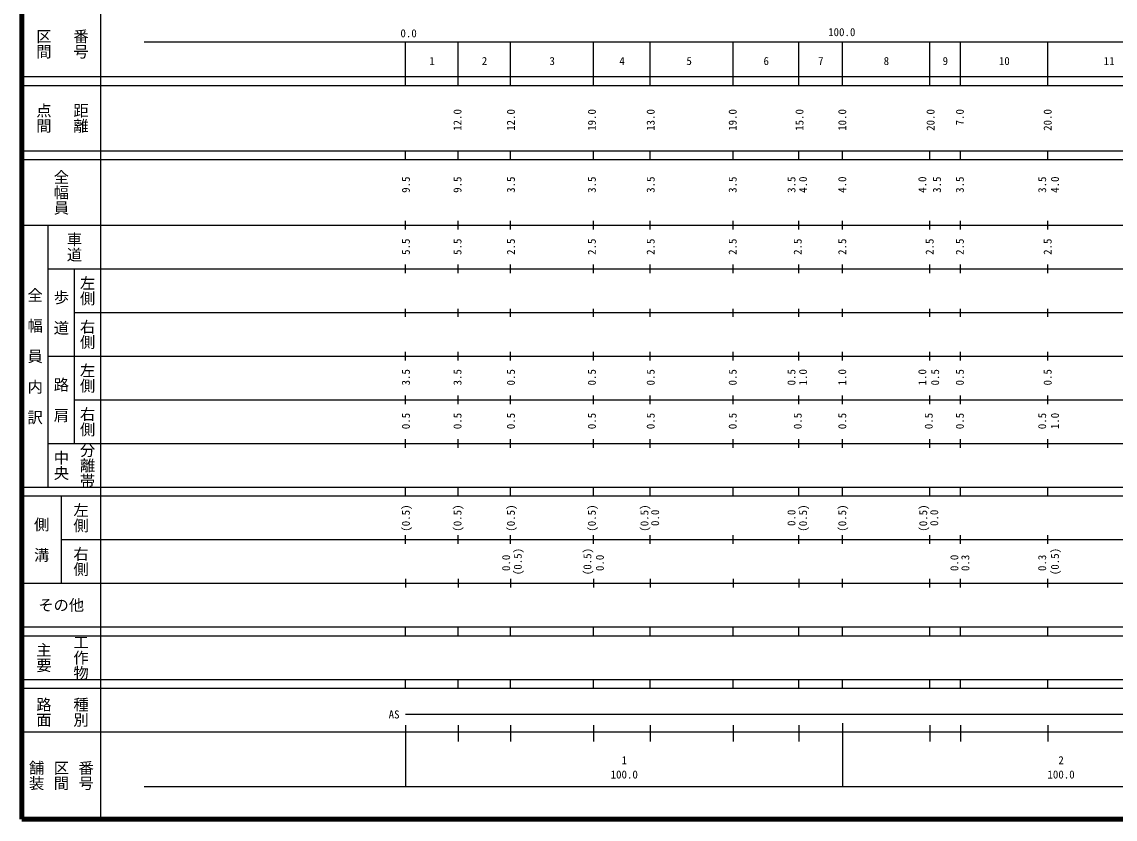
# Model space of a CAD drawing. Units: millimetres on the paper, enlarged 1000 times. Extents: x 40000 to 680000, y 20000 to 380000.
# Drawn here: x 40000 to 290283, y 20000 to 202543 of the extents above; entities that cross this region are included whole.
import ezdxf
from ezdxf.enums import TextEntityAlignment as Align

# ---------------------------------------------------------------- set-up
doc = ezdxf.new("R2010")
doc.units = ezdxf.units.MM
doc.header["$LTSCALE"] = 1000
doc.layers.add('M-TTL', color=2, linetype='Continuous', lineweight=140)
doc.layers.add('M-TTL-BAND', color=7, linetype='Continuous', lineweight=25)
doc.styles.add('@ＭＳ ゴシック', font='')
doc.styles.add('ＭＳ ゴシック', font='')
doc.styles.get('@ＭＳ ゴシック').set_extended_font_data('@MS Gothic')
doc.styles.get('ＭＳ ゴシック').set_extended_font_data('MS Gothic')

msp = doc.modelspace()

# ---------------------------------------------------------------- linework, layer by layer
at = {"layer": 'M-TTL'}
for p, q in [((40000, 380000), (40000, 20000)), ((40000, 20000), (680000, 20000))]:
    msp.add_line(p, q, dxfattribs=at)
at = {"layer": 'M-TTL-BAND'}
for p, q in [((58000, 370000), (58000, 20000)), ((68000, 198000), (579000, 198000)), ((127848, 188000), (127848, 198000)), ((139848, 188000), (139848, 198000)), ((151848, 188000), (151848, 198000)), ((170848, 188000), (170848, 198000)), ((183848, 188000), (183848, 198000)), ((202848, 188000), (202848, 198000)), ((217848, 188000), (217848, 198000)), ((227848, 188000), (227848, 198000)), ((247848, 188000), (247848, 198000)), ((254848, 188000), (254848, 198000)), ((274848, 188000), (274848, 198000)), ((40000, 190000), (579000, 190000)), ((40000, 188000), (579000, 188000)), ((40000, 173000), (579000, 173000)), ((127848, 171000), (127848, 173000)), ((139848, 171000), (139848, 173000)), ((151848, 171000), (151848, 173000)), ((170848, 171000), (170848, 173000)), ((183848, 171000), (183848, 173000)), ((202848, 171000), (202848, 173000)), ((217848, 171000), (217848, 173000)), ((227848, 171000), (227848, 173000)), ((247848, 171000), (247848, 173000)), ((254848, 171000), (254848, 173000)), ((274848, 171000), (274848, 173000)), ((40000, 171000), (579000, 171000)), ((40000, 156000), (579000, 156000)), ((46000, 96000), (46000, 156000)), ((127848, 155000), (127848, 157000)), ((139848, 155000), (139848, 157000)), ((151848, 155000), (151848, 157000)), ((170848, 155000), (170848, 157000)), ((183848, 155000), (183848, 157000)), ((202848, 155000), (202848, 157000)), ((217848, 155000), (217848, 157000)), ((227848, 155000), (227848, 157000)), ((247848, 155000), (247848, 157000)), ((254848, 155000), (254848, 157000)), ((274848, 155000), (274848, 157000)), ((46000, 146000), (579000, 146000)), ((52000, 146000), (52000, 106000)), ((127848, 145000), (127848, 147000)), ((139848, 145000), (139848, 147000)), ((151848, 145000), (151848, 147000)), ((170848, 145000), (170848, 147000)), ((183848, 145000), (183848, 147000)), ((202848, 145000), (202848, 147000)), ((217848, 145000), (217848, 147000)), ((227848, 145000), (227848, 147000)), ((247848, 145000), (247848, 147000)), ((254848, 145000), (254848, 147000)), ((274848, 145000), (274848, 147000)), ((52000, 136000), (579000, 136000)), ((127848, 135000), (127848, 136832)), ((139848, 135000), (139848, 136832)), ((151848, 135000), (151848, 136832)), ((170848, 135000), (170848, 136832)), ((183848, 135000), (183848, 136832)), ((202848, 135000), (202848, 136832)), ((217848, 135000), (217848, 136832)), ((227848, 135000), (227848, 136832)), ((247848, 135000), (247848, 136832)), ((254848, 135000), (254848, 136832)), ((274848, 135000), (274848, 136832)), ((46000, 126000), (579000, 126000)), ((127848, 125000), (127848, 127000)), ((139848, 125000), (139848, 127000)), ((151848, 125000), (151848, 127000)), ((170848, 125000), (170848, 127000)), ((183848, 125000), (183848, 127000)), ((202848, 125000), (202848, 127000)), ((217848, 125000), (217848, 127000)), ((227848, 125000), (227848, 127000)), ((247848, 125000), (247848, 127000)), ((254848, 125000), (254848, 127000)), ((274848, 125000), (274848, 127000)), ((52000, 116000), (579000, 116000)), ((127848, 115000), (127848, 117000)), ((139848, 115000), (139848, 117000)), ((151848, 115000), (151848, 117000)), ((170848, 115000), (170848, 117000)), ((183848, 115000), (183848, 117000)), ((202848, 115000), (202848, 117000)), ((217848, 115000), (217848, 117000)), ((227848, 115000), (227848, 117000)), ((247848, 115000), (247848, 117000)), ((254848, 115000), (254848, 117000)), ((274848, 115000), (274848, 117000)), ((46000, 106000), (579000, 106000)), ((127848, 105000), (127848, 107000)), ((139848, 105000), (139848, 107000)), ((151848, 105000), (151848, 107000)), ((170848, 105000), (170848, 107000)), ((183848, 105000), (183848, 107000)), ((202848, 105000), (202848, 107000)), ((217848, 105000), (217848, 107000)), ((227848, 105000), (227848, 107000)), ((247848, 105000), (247848, 107000)), ((254848, 105000), (254848, 107000)), ((274848, 105000), (274848, 107000)), ((40000, 96000), (579000, 96000)), ((127848, 94000), (127848, 96000)), ((139848, 94000), (139848, 96000)), ((151848, 94000), (151848, 96000)), ((170848, 94000), (170848, 96000)), ((183848, 94000), (183848, 96000)), ((202848, 94000), (202848, 96000)), ((217848, 94000), (217848, 96000)), ((227848, 94000), (227848, 96000)), ((247848, 94000), (247848, 96000)), ((254848, 94000), (254848, 96000)), ((274848, 94000), (274848, 96000)), ((40000, 94000), (579000, 94000)), ((49000, 94000), (49000, 74000)), ((49000, 84000), (579000, 84000)), ((127848, 83000), (127848, 85000)), ((139848, 83000), (139848, 85000)), ((151848, 83000), (151848, 85000)), ((170848, 83000), (170848, 85000)), ((183848, 83000), (183848, 85000)), ((202848, 83000), (202848, 85000)), ((217848, 83000), (217848, 85000)), ((227848, 83000), (227848, 85000)), ((247848, 83000), (247848, 85000)), ((254848, 83000), (254848, 85000)), ((274848, 83000), (274848, 85000)), ((40000, 74000), (579000, 74000)), ((127848, 75000), (127848, 73000)), ((139848, 75000), (139848, 73000)), ((151848, 75000), (151848, 73000)), ((170848, 75000), (170848, 73000)), ((183848, 75000), (183848, 73000)), ((202848, 75000), (202848, 73000)), ((217848, 75000), (217848, 73000)), ((227848, 73000), (227848, 75000)), ((247848, 73000), (247848, 75000)), ((254848, 73000), (254848, 75000)), ((274848, 73000), (274848, 75000)), ((40000, 64000), (579000, 64000)), ((127848, 62000), (127848, 64000)), ((139848, 62000), (139848, 64000)), ((151848, 62000), (151848, 64000)), ((170848, 62000), (170848, 64000)), ((183848, 62000), (183848, 64000)), ((202848, 62000), (202848, 64000)), ((217848, 62000), (217848, 64000)), ((227848, 62000), (227848, 64000)), ((247848, 62000), (247848, 64000)), ((254848, 62000), (254848, 64000)), ((274848, 62000), (274848, 64000)), ((40000, 62000), (579000, 62000)), ((40000, 52000), (579000, 52000)), ((127848, 50000), (127848, 52000)), ((139848, 50000), (139848, 52000)), ((151848, 50000), (151848, 52000)), ((170848, 50000), (170848, 52000)), ((183848, 50000), (183848, 52000)), ((202848, 50000), (202848, 52000)), ((217848, 50000), (217848, 52000)), ((227848, 50000), (227848, 52000)), ((247848, 50000), (247848, 52000)), ((254848, 50000), (254848, 52000)), ((274848, 50000), (274848, 52000)), ((40000, 50000), (579000, 50000)), ((127848, 44000), (502848, 44000)), ((127848, 41483), (127848, 27500)), ((139848, 41483), (139848, 37738)), ((151848, 41483), (151848, 37738)), ((170848, 41483), (170848, 37738)), ((183848, 41483), (183848, 37738)), ((202848, 41483), (202848, 37738)), ((217848, 41483), (217848, 37738)), ((227848, 42000), (227848, 27500)), ((247848, 41483), (247848, 37738)), ((254848, 41483), (254848, 37738)), ((274848, 41483), (274848, 37738)), ((40000, 40000), (579000, 40000)), ((68000, 27500), (579000, 27500))]:
    msp.add_line(p, q, dxfattribs=at)

# ---------------------------------------------------------------- texts
at = {"layer": 'M-TTL-BAND', "style": '@ＭＳ ゴシック'}
for s, p in [('区間', (45000, 197500)), ('番号', (53500, 197500)), ('点間', (45000, 180500)), ('距離', (53500, 180500)), ('全幅員', (49000, 163500)), ('車道', (52000, 151000)), ('左側', (55000, 141000)), ('全\u3000幅\u3000員\u3000内\u3000訳', (43000, 126000)), ('歩\u3000道', (49000, 136000)), ('右側', (55000, 131000)), ('左側', (55000, 121000)), ('路\u3000肩', (49000, 116000)), ('右側', (55000, 111000)), ('分離帯', (55000, 101000)), ('中央', (49000, 101000)), ('左側', (53500, 89000)), ('側\u3000溝', (44500, 84000)), ('右側', (53500, 79000)), ('主要', (45000, 57000)), ('工作物', (53500, 57000)), ('路面', (45000, 44500)), ('種別', (53500, 44500)), ('舗装', (43333, 30000)), ('区間', (49000, 30000)), ('番号', (54667, 30000))]:
    msp.add_text(s, height=2566, rotation=270, dxfattribs=at).set_placement(p, align=Align.MIDDLE_CENTER)
at = {"layer": 'M-TTL-BAND', "style": 'ＭＳ ゴシック'}
for s, p in [(' 0.0', (125417, 198462)), ('100.0', (224581, 198726)), ('1', (133286, 192116)), ('2', (145286, 192116)), ('3', (160786, 192116)), ('4', (176786, 192116)), ('5', (192142, 192116)), ('6', (209786, 192116)), ('7', (222286, 192116)), ('8', (237286, 192116)), ('9', (250786, 192116)), ('10', (263661, 192116)), ('11', (287661, 192116)), ('AS', (123968, 42500)), ('1', (177286, 32031)), ('2', (277286, 32031)), ('100.0', (174786, 28751)), ('100.0', (274786, 28751))]:
    msp.add_text(s, height=1833, dxfattribs=at).set_placement(p, align=Align.BOTTOM_LEFT)
for s, p in [('12.0', (141187, 177587)), ('12.0', (153416, 177587)), ('19.0', (171946, 177587)), ('13.0', (185410, 177587)), ('19.0', (204179, 177587)), ('15.0', (219479, 177587)), ('10.0', (229271, 177587)), ('20.0', (249486, 177587)), (' 7.0', (256186, 177587)), ('20.0', (276289, 177587)), ('  9.5', (129369, 160901)), ('  9.5', (141187, 160901)), ('  3.5', (153416, 160901)), ('  3.5', (171946, 160901)), ('  3.5', (185410, 160901)), ('  3.5', (204179, 160901)), ('  3.5', (217643, 160901)), ('  4.0', (220295, 160901)), ('  4.0', (229271, 160901)), ('  4.0', (247601, 160901)), ('  3.5', (250951, 160901)), ('  3.5', (256186, 160901)), ('  3.5', (275033, 160901)), ('  4.0', (277964, 160901)), ('5.5', (129369, 149185)), ('5.5', (141187, 149185)), ('2.5', (153416, 149185)), ('2.5', (171946, 149185)), ('2.5', (185410, 149185)), ('2.5', (204179, 149185)), ('2.5', (219071, 149185)), ('2.5', (229271, 149185)), ('2.5', (249276, 149185)), ('2.5', (256186, 149185)), ('2.5', (276289, 149185)), ('3.5', (129369, 119301)), ('3.5', (141187, 119301)), ('0.5', (153416, 119301)), ('0.5', (171946, 119301)), ('0.5', (185410, 119301)), ('0.5', (204179, 119301)), ('0.5', (217643, 119301)), ('1.0', (220295, 119301)), ('1.0', (229271, 119301)), ('1.0', (247601, 119301)), ('0.5', (250532, 119301)), ('0.5', (256186, 119301)), ('0.5', (276289, 119301)), ('0.5', (129369, 109283)), ('0.5', (141187, 109283)), ('0.5', (153416, 109283)), ('0.5', (171946, 109283)), ('0.5', (185410, 109283)), ('0.5', (204179, 109283)), ('0.5', (219071, 109283)), ('0.5', (229271, 109283)), ('0.5', (249067, 109283)), ('0.5', (256186, 109283)), ('0.5', (275033, 109283)), ('1.0', (277964, 109283)), ('(0.5)', (129369, 85806)), ('(0.5)', (141187, 85806)), ('(0.5)', (153416, 85806)), ('(0.5)', (171946, 85806)), ('(0.5)', (183982, 85806)), ('0.0', (186430, 87120)), ('0.0', (217643, 87120)), ('(0.5)', (220295, 85806)), ('(0.5)', (229271, 85806)), ('(0.5)', (247810, 85806)), ('0.0', (250323, 87120)), ('0.0', (152318, 76803)), ('(0.5)', (154984, 75862)), ('(0.5)', (170926, 75862)), ('0.0', (173782, 76803)), ('0.0', (254930, 76803)), ('0.3', (257443, 76803)), ('0.3', (275033, 76803)), ('(0.5)', (277964, 75862))]:
    msp.add_text(s, height=1833, rotation=90, dxfattribs=at).set_placement(p, align=Align.BOTTOM_LEFT)
msp.add_text('その他', height=2566, dxfattribs=at).set_placement((49000, 69000), align=Align.MIDDLE_CENTER)

doc.saveas('drawing.dxf')
